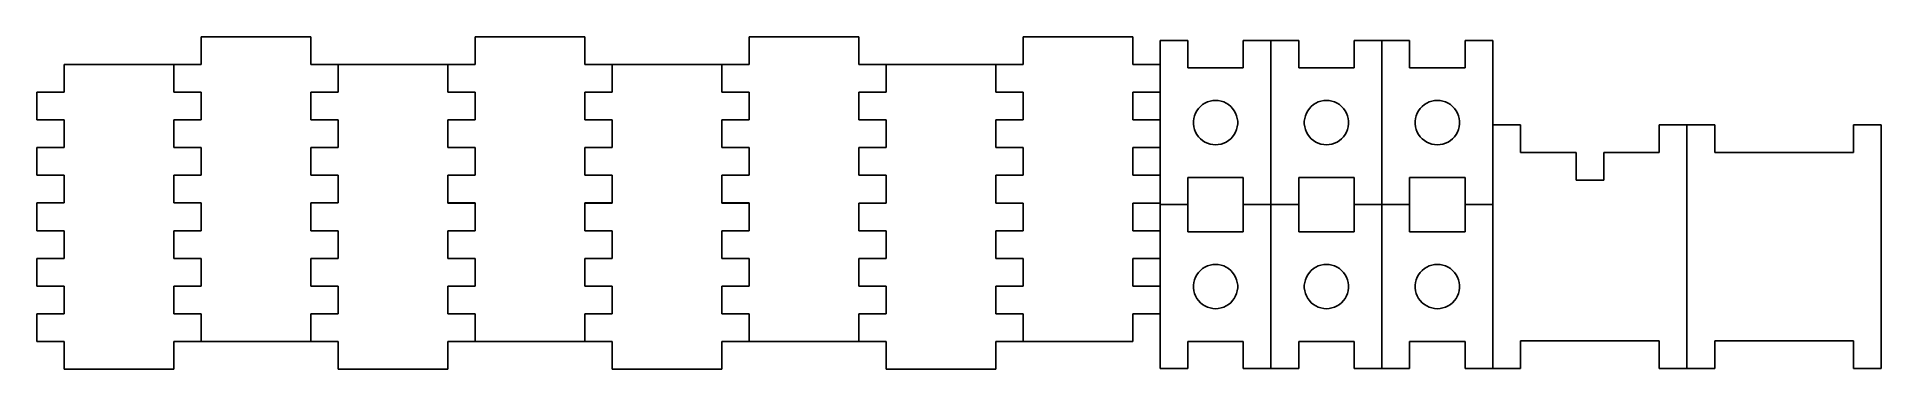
# Model space of a CAD drawing. Extents: x 0 to 333, y 0 to 60.
import ezdxf

# ---------------------------------------------------------------- set-up
doc = ezdxf.new("R2010")
doc.units = 0
doc.layers.add('Layer_1', color=7, linetype='CONTINUOUS')

msp = doc.modelspace()

# ---------------------------------------------------------------- linework, layer by layer
at = {"layer": 'Layer_1', "color": 7}
for p, q in [((29.741111, 55.141115), (29.741111, 60.141134)), ((29.741111, 60.141134), (49.541111, 60.141134)), ((49.541111, 60.141134), (49.541111, 55.141115)), ((79.141111, 55.141087), (79.141111, 60.141105)), ((79.141111, 60.141105), (98.941111, 60.141105)), ((98.941111, 60.141105), (98.941111, 55.141087)), ((128.541108, 55.141087), (128.541108, 60.141105)), ((128.541108, 60.141105), (148.341108, 60.141105)), ((148.341108, 60.141105), (148.341108, 55.141087)), ((177.941111, 55.141059), (177.941111, 60.141077)), ((177.941111, 60.141077), (197.741111, 60.141077)), ((197.741111, 60.141077), (197.741111, 55.141059)), ((202.641115, 59.458826), (207.641134, 59.458826)), ((202.641115, 29.858826), (202.641115, 59.458826)), ((207.641134, 59.458826), (207.641134, 54.558826)), ((217.641114, 54.558826), (217.641114, 59.458826)), ((217.641114, 59.458826), (222.641132, 59.458826)), ((222.641132, 59.458826), (222.641132, 29.858826)), ((222.641132, 59.458823), (227.64115, 59.458823)), ((222.641132, 29.858823), (222.641132, 59.458823)), ((227.64115, 59.458823), (227.64115, 54.558823)), ((237.64113, 54.558823), (237.64113, 59.458823)), ((237.64113, 59.458823), (242.641148, 59.458823)), ((242.641148, 59.458823), (242.641148, 29.858823)), ((242.641148, 59.45882), (247.641166, 59.45882)), ((242.641148, 29.85882), (242.641148, 59.45882)), ((247.641166, 59.45882), (247.641166, 54.55882)), ((257.641146, 54.55882), (257.641146, 59.45882)), ((257.641146, 59.45882), (262.641165, 59.45882)), ((262.641165, 59.45882), (262.641165, 29.85882)), ((5.041111, 50.141125), (5.041111, 55.141144)), ((5.041111, 55.141144), (24.841111, 55.141144)), ((24.841111, 55.141144), (24.841111, 50.141125)), ((24.841111, 50.141125), (24.841111, 55.141115)), ((24.841111, 55.141115), (29.741111, 55.141115)), ((49.541111, 55.141115), (54.441111, 55.141115)), ((54.441111, 55.141115), (54.441111, 50.141125)), ((54.441113, 50.141097), (54.441113, 55.141115)), ((54.441113, 55.141115), (74.241112, 55.141115)), ((74.241111, 50.141097), (74.241111, 55.141087)), ((74.241111, 55.141087), (79.141111, 55.141087)), ((74.241112, 55.141115), (74.241112, 50.141097)), ((98.941111, 55.141087), (103.841111, 55.141087)), ((103.84111, 50.141097), (103.84111, 55.141115)), ((103.84111, 55.141115), (123.64111, 55.141115)), ((103.841111, 55.141087), (103.841111, 50.141097)), ((123.641108, 50.141097), (123.641108, 55.141087)), ((123.641108, 55.141087), (128.541108, 55.141087)), ((123.64111, 55.141115), (123.64111, 50.141097)), ((148.341108, 55.141087), (153.241108, 55.141087)), ((153.241108, 55.141087), (153.241108, 50.141097)), ((153.241113, 50.141069), (153.241113, 55.141087)), ((153.241113, 55.141087), (173.041112, 55.141087)), ((173.041111, 50.141069), (173.041111, 55.141059)), ((173.041111, 55.141059), (177.941111, 55.141059)), ((173.041112, 55.141087), (173.041112, 50.141069)), ((197.741111, 55.141059), (202.641111, 55.141059)), ((202.641111, 55.141059), (202.641111, 50.141069)), ((207.641134, 54.558826), (217.641114, 54.558826)), ((227.64115, 54.558823), (237.64113, 54.558823)), ((247.641166, 54.55882), (257.641146, 54.55882)), ((0.141111, 45.141135), (0.141111, 50.141125)), ((0.141111, 50.141125), (5.041111, 50.141125)), ((24.841111, 50.141125), (29.741111, 50.141125)), ((29.741111, 50.141125), (24.841111, 50.141125)), ((29.741111, 50.141125), (29.741111, 45.141135)), ((29.741111, 45.141107), (29.741111, 50.141125)), ((54.441111, 50.141125), (49.541111, 50.141125)), ((49.541111, 50.141125), (49.541111, 45.141107)), ((49.541112, 45.141107), (49.541112, 50.141097)), ((49.541112, 50.141097), (54.441113, 50.141097)), ((79.141111, 50.141097), (74.241111, 50.141097)), ((74.241112, 50.141097), (79.141113, 50.141097)), ((79.141111, 45.141079), (79.141111, 50.141097)), ((79.141113, 50.141097), (79.141113, 45.141107)), ((98.94111, 45.141107), (98.94111, 50.141097)), ((98.94111, 50.141097), (103.84111, 50.141097)), ((103.841111, 50.141097), (98.941111, 50.141097)), ((98.941111, 50.141097), (98.941111, 45.141079)), ((128.541108, 50.141097), (123.641108, 50.141097)), ((123.64111, 50.141097), (128.54111, 50.141097)), ((128.541108, 45.141079), (128.541108, 50.141097)), ((128.54111, 50.141097), (128.54111, 45.141107)), ((153.241108, 50.141097), (148.341108, 50.141097)), ((148.341108, 50.141097), (148.341108, 45.141079)), ((148.341112, 45.141079), (148.341112, 50.141069)), ((148.341112, 50.141069), (153.241113, 50.141069)), ((177.941111, 50.141069), (173.041111, 50.141069)), ((173.041112, 50.141069), (177.941113, 50.141069)), ((177.941111, 45.141051), (177.941111, 50.141069)), ((177.941113, 50.141069), (177.941113, 45.141079)), ((202.641111, 50.141069), (197.741111, 50.141069)), ((197.741111, 50.141069), (197.741111, 45.141051)), ((209.022132, 46.361826), (209.264109, 46.801826)), ((209.264109, 46.801826), (209.559116, 47.208826)), ((209.559116, 47.208826), (209.903116, 47.574826)), ((209.903116, 47.574826), (210.290128, 47.894826)), ((210.290128, 47.894826), (210.71411, 48.163826)), ((210.71411, 48.163826), (211.169109, 48.377826)), ((211.169109, 48.377826), (211.646121, 48.532826)), ((211.646121, 48.532826), (212.140123, 48.626826)), ((212.140123, 48.626826), (212.641124, 48.658826)), ((212.641124, 48.658826), (213.142124, 48.626826)), ((213.142124, 48.626826), (213.636126, 48.532826)), ((213.636126, 48.532826), (214.11311, 48.377826)), ((214.11311, 48.377826), (214.568109, 48.163826)), ((214.568109, 48.163826), (214.992119, 47.894826)), ((214.992119, 47.894826), (215.379131, 47.574826)), ((215.379131, 47.574826), (215.723131, 47.208826)), ((215.723131, 47.208826), (216.01811, 46.801826)), ((216.01811, 46.801826), (216.260116, 46.361826)), ((229.022148, 46.361823), (229.264125, 46.801823)), ((229.264125, 46.801823), (229.559132, 47.208823)), ((229.559132, 47.208823), (229.903133, 47.574823)), ((229.903133, 47.574823), (230.290144, 47.894823)), ((230.290144, 47.894823), (230.714127, 48.163823)), ((230.714127, 48.163823), (231.169125, 48.377823)), ((231.169125, 48.377823), (231.646137, 48.532823)), ((231.646137, 48.532823), (232.140139, 48.626823)), ((232.140139, 48.626823), (232.64114, 48.658823)), ((232.64114, 48.658823), (233.142141, 48.626823)), ((233.142141, 48.626823), (233.636143, 48.532823)), ((233.636143, 48.532823), (234.113126, 48.377823)), ((234.113126, 48.377823), (234.568125, 48.163823)), ((234.568125, 48.163823), (234.992136, 47.894823)), ((234.992136, 47.894823), (235.379147, 47.574823)), ((235.379147, 47.574823), (235.723148, 47.208823)), ((235.723148, 47.208823), (236.018126, 46.801823)), ((236.018126, 46.801823), (236.260132, 46.361823)), ((249.022164, 46.36182), (249.264142, 46.80182)), ((249.264142, 46.80182), (249.559149, 47.20882)), ((249.559149, 47.20882), (249.903149, 47.57482)), ((249.903149, 47.57482), (250.290161, 47.89482)), ((250.290161, 47.89482), (250.714143, 48.16382)), ((250.714143, 48.16382), (251.169142, 48.37782)), ((251.169142, 48.37782), (251.646154, 48.53282)), ((251.646154, 48.53282), (252.140156, 48.626821)), ((252.140156, 48.626821), (252.641156, 48.65882)), ((252.641156, 48.65882), (253.142157, 48.626821)), ((253.142157, 48.626821), (253.636159, 48.53282)), ((253.636159, 48.53282), (254.113143, 48.37782)), ((254.113143, 48.37782), (254.568142, 48.16382)), ((254.568142, 48.16382), (254.992152, 47.89482)), ((254.992152, 47.89482), (255.379164, 47.57482)), ((255.379164, 47.57482), (255.723164, 47.20882)), ((255.723164, 47.20882), (256.018143, 46.80182)), ((256.018143, 46.80182), (256.260148, 46.36182)), ((5.041111, 45.141135), (0.141111, 45.141135)), ((5.041111, 40.141117), (5.041111, 45.141135)), ((29.741111, 45.141135), (24.841111, 45.141135)), ((24.841111, 45.141135), (24.841111, 40.141117)), ((24.841111, 40.141117), (24.841111, 45.141107)), ((24.841111, 45.141107), (29.741111, 45.141107)), ((49.541111, 45.141107), (54.441111, 45.141107)), ((54.441113, 45.141107), (49.541112, 45.141107)), ((54.441111, 45.141107), (54.441111, 40.141117)), ((54.441113, 40.141089), (54.441113, 45.141107)), ((74.241111, 40.141089), (74.241111, 45.141079)), ((74.241111, 45.141079), (79.141111, 45.141079)), ((79.141113, 45.141107), (74.241112, 45.141107)), ((74.241112, 45.141107), (74.241112, 40.141089)), ((103.84111, 45.141107), (98.94111, 45.141107)), ((98.941111, 45.141079), (103.841111, 45.141079)), ((103.84111, 40.141089), (103.84111, 45.141107)), ((103.841111, 45.141079), (103.841111, 40.141089)), ((123.641108, 40.141089), (123.641108, 45.141079)), ((123.641108, 45.141079), (128.541108, 45.141079)), ((128.54111, 45.141107), (123.64111, 45.141107)), ((123.64111, 45.141107), (123.64111, 40.141089)), ((148.341108, 45.141079), (153.241108, 45.141079)), ((153.241113, 45.141079), (148.341112, 45.141079)), ((153.241108, 45.141079), (153.241108, 40.141089)), ((153.241113, 40.141061), (153.241113, 45.141079)), ((173.041111, 40.141061), (173.041111, 45.141051)), ((173.041111, 45.141051), (177.941111, 45.141051)), ((177.941113, 45.141079), (173.041112, 45.141079)), ((173.041112, 45.141079), (173.041112, 40.141061)), ((197.741111, 45.141051), (202.641111, 45.141051)), ((202.641111, 45.141051), (202.641111, 40.141061)), ((208.649118, 44.909826), (208.71211, 45.408826)), ((208.649118, 44.407826), (208.649118, 44.909826)), ((208.71211, 43.908826), (208.649118, 44.407826)), ((208.71211, 45.408826), (208.837135, 45.894826)), ((208.837135, 43.422826), (208.71211, 43.908826)), ((208.837135, 45.894826), (209.022132, 46.361826)), ((209.022132, 42.955826), (208.837135, 43.422826)), ((216.260116, 46.361826), (216.445112, 45.894826)), ((216.445112, 43.422826), (216.260116, 42.955826)), ((216.445112, 45.894826), (216.570108, 45.408826)), ((216.570108, 43.908826), (216.445112, 43.422826)), ((216.570108, 45.408826), (216.633129, 44.909826)), ((216.633129, 44.407826), (216.570108, 43.908826)), ((216.633129, 44.909826), (216.633129, 44.407826)), ((228.649135, 44.909823), (228.712127, 45.408823)), ((228.649135, 44.407823), (228.649135, 44.909823)), ((228.712127, 43.908823), (228.649135, 44.407823)), ((228.712127, 45.408823), (228.837151, 45.894823)), ((228.837151, 43.422823), (228.712127, 43.908823)), ((228.837151, 45.894823), (229.022148, 46.361823)), ((229.022148, 42.955823), (228.837151, 43.422823)), ((236.260132, 46.361823), (236.445129, 45.894823)), ((236.445129, 43.422823), (236.260132, 42.955823)), ((236.445129, 45.894823), (236.570125, 45.408823)), ((236.570125, 43.908823), (236.445129, 43.422823)), ((236.570125, 45.408823), (236.633145, 44.909823)), ((236.633145, 44.407823), (236.570125, 43.908823)), ((236.633145, 44.909823), (236.633145, 44.407823)), ((248.649151, 44.90982), (248.712143, 45.40882)), ((248.649151, 44.40782), (248.649151, 44.90982)), ((248.712143, 43.90882), (248.649151, 44.40782)), ((248.712143, 45.40882), (248.837168, 45.89482)), ((248.837168, 43.42282), (248.712143, 43.90882)), ((248.837168, 45.89482), (249.022164, 46.36182)), ((249.022164, 42.95582), (248.837168, 43.42282)), ((256.260148, 46.36182), (256.445145, 45.89482)), ((256.445145, 43.42282), (256.260148, 42.95582)), ((256.445145, 45.89482), (256.570141, 45.40882)), ((256.570141, 43.90882), (256.445145, 43.42282)), ((256.570141, 45.40882), (256.633162, 44.90982)), ((256.633162, 44.40782), (256.570141, 43.90882)), ((256.633162, 44.90982), (256.633162, 44.40782)), ((262.641164, 0.258823), (262.641164, 44.258834)), ((262.641164, 44.258834), (267.641163, 44.258834)), ((267.641163, 44.258834), (267.641163, 39.258835)), ((292.641164, 39.258835), (292.641164, 44.258834)), ((292.641164, 44.258834), (297.641164, 44.258834)), ((297.641158, 0.258823), (297.641158, 44.258834)), ((297.641158, 44.258834), (302.641158, 44.258834)), ((297.641164, 44.258834), (297.641164, 0.258823)), ((302.641158, 44.258834), (302.641158, 39.258835)), ((327.641159, 39.258835), (327.641159, 44.258834)), ((327.641159, 44.258834), (332.641158, 44.258834)), ((332.641158, 44.258834), (332.641158, 0.258823)), ((0.141111, 35.141127), (0.141111, 40.141117)), ((0.141111, 40.141117), (5.041111, 40.141117)), ((24.841111, 40.141117), (29.741111, 40.141117)), ((29.741111, 40.141117), (24.841111, 40.141117)), ((29.741111, 40.141117), (29.741111, 35.141127)), ((29.741111, 35.141127), (29.741111, 40.141117)), ((54.441111, 40.141117), (49.541111, 40.141117)), ((49.541111, 40.141117), (49.541111, 35.141127)), ((49.541112, 35.141099), (49.541112, 40.141089)), ((49.541112, 40.141089), (54.441113, 40.141089)), ((79.141111, 40.141089), (74.241111, 40.141089)), ((74.241112, 40.141089), (79.141113, 40.141089)), ((79.141111, 35.141099), (79.141111, 40.141089)), ((79.141113, 40.141089), (79.141113, 35.141099)), ((98.94111, 35.141099), (98.94111, 40.141089)), ((98.94111, 40.141089), (103.84111, 40.141089)), ((103.841111, 40.141089), (98.941111, 40.141089)), ((98.941111, 40.141089), (98.941111, 35.141099)), ((128.541108, 40.141089), (123.641108, 40.141089)), ((123.64111, 40.141089), (128.54111, 40.141089)), ((128.541108, 35.141099), (128.541108, 40.141089)), ((128.54111, 40.141089), (128.54111, 35.141099)), ((153.241108, 40.141089), (148.341108, 40.141089)), ((148.341108, 40.141089), (148.341108, 35.141099)), ((148.341112, 35.141071), (148.341112, 40.141061)), ((148.341112, 40.141061), (153.241113, 40.141061)), ((177.941111, 40.141061), (173.041111, 40.141061)), ((173.041112, 40.141061), (177.941113, 40.141061)), ((177.941111, 35.141071), (177.941111, 40.141061)), ((177.941113, 40.141061), (177.941113, 35.141071)), ((202.641111, 40.141061), (197.741111, 40.141061)), ((197.741111, 40.141061), (197.741111, 35.141071)), ((209.264109, 42.515826), (209.022132, 42.955826)), ((209.559116, 42.108826), (209.264109, 42.515826)), ((209.903116, 41.742826), (209.559116, 42.108826)), ((210.290128, 41.422826), (209.903116, 41.742826)), ((210.71411, 41.153826), (210.290128, 41.422826)), ((211.169109, 40.939826), (210.71411, 41.153826)), ((211.646121, 40.784826), (211.169109, 40.939826)), ((212.140123, 40.690826), (211.646121, 40.784826)), ((212.641124, 40.658826), (212.140123, 40.690826)), ((213.142124, 40.690826), (212.641124, 40.658826)), ((213.636126, 40.784826), (213.142124, 40.690826)), ((214.11311, 40.939826), (213.636126, 40.784826)), ((214.568109, 41.153826), (214.11311, 40.939826)), ((214.992119, 41.422826), (214.568109, 41.153826)), ((215.379131, 41.742826), (214.992119, 41.422826)), ((215.723131, 42.108826), (215.379131, 41.742826)), ((216.01811, 42.515826), (215.723131, 42.108826)), ((216.260116, 42.955826), (216.01811, 42.515826)), ((229.264125, 42.515823), (229.022148, 42.955823)), ((229.559132, 42.108823), (229.264125, 42.515823)), ((229.903133, 41.742823), (229.559132, 42.108823)), ((230.290144, 41.422823), (229.903133, 41.742823)), ((230.714127, 41.153823), (230.290144, 41.422823)), ((231.169125, 40.939823), (230.714127, 41.153823)), ((231.646137, 40.784823), (231.169125, 40.939823)), ((232.140139, 40.690823), (231.646137, 40.784823)), ((232.64114, 40.658823), (232.140139, 40.690823)), ((233.142141, 40.690823), (232.64114, 40.658823)), ((233.636143, 40.784823), (233.142141, 40.690823)), ((234.113126, 40.939823), (233.636143, 40.784823)), ((234.568125, 41.153823), (234.113126, 40.939823)), ((234.992136, 41.422823), (234.568125, 41.153823)), ((235.379147, 41.742823), (234.992136, 41.422823)), ((235.723148, 42.108823), (235.379147, 41.742823)), ((236.018126, 42.515823), (235.723148, 42.108823)), ((236.260132, 42.955823), (236.018126, 42.515823)), ((249.264142, 42.51582), (249.022164, 42.95582)), ((249.559149, 42.10882), (249.264142, 42.51582)), ((249.903149, 41.742821), (249.559149, 42.10882)), ((250.290161, 41.42282), (249.903149, 41.742821)), ((250.714143, 41.15382), (250.290161, 41.42282)), ((251.169142, 40.93982), (250.714143, 41.15382)), ((251.646154, 40.78482), (251.169142, 40.93982)), ((252.140156, 40.69082), (251.646154, 40.78482)), ((252.641156, 40.65882), (252.140156, 40.69082)), ((253.142157, 40.69082), (252.641156, 40.65882)), ((253.636159, 40.78482), (253.142157, 40.69082)), ((254.113143, 40.93982), (253.636159, 40.78482)), ((254.568142, 41.15382), (254.113143, 40.93982)), ((254.992152, 41.42282), (254.568142, 41.15382)), ((255.379164, 41.742821), (254.992152, 41.42282)), ((255.723164, 42.10882), (255.379164, 41.742821)), ((256.018143, 42.51582), (255.723164, 42.10882)), ((256.260148, 42.95582), (256.018143, 42.51582)), ((267.641163, 39.258835), (277.641163, 39.258835)), ((277.641163, 39.258835), (277.641163, 34.25884)), ((282.641164, 34.25884), (282.641164, 39.258835)), ((282.641164, 39.258835), (292.641164, 39.258835)), ((302.641158, 39.258835), (327.641159, 39.258835)), ((5.041111, 35.141127), (0.141111, 35.141127)), ((5.041111, 30.141137), (5.041111, 35.141127)), ((29.741111, 35.141127), (24.841111, 35.141127)), ((24.841111, 35.141127), (24.841111, 30.141137)), ((24.841111, 30.141109), (24.841111, 35.141127)), ((24.841111, 35.141127), (29.741111, 35.141127)), ((49.541111, 35.141127), (54.441111, 35.141127)), ((54.441113, 35.141099), (49.541112, 35.141099)), ((54.441111, 35.141127), (54.441111, 30.141109)), ((54.441113, 30.141109), (54.441113, 35.141099)), ((74.241111, 30.141081), (74.241111, 35.141099)), ((74.241111, 35.141099), (79.141111, 35.141099)), ((79.141113, 35.141099), (74.241112, 35.141099)), ((74.241112, 35.141099), (74.241112, 30.141109)), ((103.84111, 35.141099), (98.94111, 35.141099)), ((98.941111, 35.141099), (103.841111, 35.141099)), ((103.84111, 30.141109), (103.84111, 35.141099)), ((103.841111, 35.141099), (103.841111, 30.141081)), ((123.641108, 30.141081), (123.641108, 35.141099)), ((123.641108, 35.141099), (128.541108, 35.141099)), ((128.54111, 35.141099), (123.64111, 35.141099)), ((123.64111, 35.141099), (123.64111, 30.141109)), ((148.341108, 35.141099), (153.241108, 35.141099)), ((153.241113, 35.141071), (148.341112, 35.141071)), ((153.241108, 35.141099), (153.241108, 30.141081)), ((153.241113, 30.141081), (153.241113, 35.141071)), ((173.041111, 30.141052), (173.041111, 35.141071)), ((173.041111, 35.141071), (177.941111, 35.141071)), ((177.941113, 35.141071), (173.041112, 35.141071)), ((173.041112, 35.141071), (173.041112, 30.141081)), ((197.741111, 35.141071), (202.641111, 35.141071)), ((202.641111, 35.141071), (202.641111, 30.141052)), ((217.641114, 34.758826), (207.641134, 34.758826)), ((207.641134, 34.758826), (207.641134, 29.858826)), ((217.641114, 29.858826), (217.641114, 34.758826)), ((237.64113, 34.758823), (227.64115, 34.758823)), ((227.64115, 34.758823), (227.64115, 29.858823)), ((237.64113, 29.858823), (237.64113, 34.758823)), ((257.641146, 34.75882), (247.641166, 34.75882)), ((247.641166, 34.75882), (247.641166, 29.85882)), ((257.641146, 29.85882), (257.641146, 34.75882)), ((277.641163, 34.25884), (282.641164, 34.25884)), ((0.141111, 25.141119), (0.141111, 30.141137)), ((0.141111, 30.141137), (5.041111, 30.141137)), ((24.841111, 30.141137), (29.741111, 30.141137)), ((29.741111, 30.141109), (24.841111, 30.141109)), ((29.741111, 30.141137), (29.741111, 25.141119)), ((29.741111, 25.141119), (29.741111, 30.141109)), ((54.441111, 30.141109), (49.541111, 30.141109)), ((49.541111, 30.141109), (49.541111, 25.141119)), ((49.541112, 25.141091), (49.541112, 30.141109)), ((49.541112, 30.141109), (54.441113, 30.141109)), ((79.141111, 30.141081), (74.241111, 30.141081)), ((74.241112, 30.141109), (79.141113, 30.141109)), ((79.141111, 25.141091), (79.141111, 30.141081)), ((79.141113, 30.141109), (79.141113, 25.141091)), ((98.94111, 25.141091), (98.94111, 30.141109)), ((98.94111, 30.141109), (103.84111, 30.141109)), ((103.841111, 30.141081), (98.941111, 30.141081)), ((98.941111, 30.141081), (98.941111, 25.141091)), ((128.541108, 30.141081), (123.641108, 30.141081)), ((123.64111, 30.141109), (128.54111, 30.141109)), ((128.541108, 25.141091), (128.541108, 30.141081)), ((128.54111, 30.141109), (128.54111, 25.141091)), ((153.241108, 30.141081), (148.341108, 30.141081)), ((148.341108, 30.141081), (148.341108, 25.141091)), ((148.341112, 25.141062), (148.341112, 30.141081)), ((148.341112, 30.141081), (153.241113, 30.141081)), ((177.941111, 30.141052), (173.041111, 30.141052)), ((173.041112, 30.141081), (177.941113, 30.141081)), ((177.941111, 25.141062), (177.941111, 30.141052)), ((177.941113, 30.141081), (177.941113, 25.141062)), ((202.641111, 30.141052), (197.741111, 30.141052)), ((197.741111, 30.141052), (197.741111, 25.141062)), ((202.641115, 29.858829), (207.641134, 29.858829)), ((202.641115, 0.258829), (202.641115, 29.858829)), ((207.641134, 29.858826), (202.641115, 29.858826)), ((207.641134, 29.858829), (207.641134, 24.958829)), ((217.641114, 24.958829), (217.641114, 29.858829)), ((217.641114, 29.858829), (222.641132, 29.858829)), ((222.641132, 29.858826), (217.641114, 29.858826)), ((222.641132, 29.858829), (222.641132, 0.258829)), ((222.641132, 29.858826), (227.64115, 29.858826)), ((222.641132, 0.258826), (222.641132, 29.858826)), ((227.64115, 29.858823), (222.641132, 29.858823)), ((227.64115, 29.858826), (227.64115, 24.958826)), ((237.64113, 24.958826), (237.64113, 29.858826)), ((237.64113, 29.858826), (242.641148, 29.858826)), ((242.641148, 29.858823), (237.64113, 29.858823)), ((242.641148, 29.858826), (242.641148, 0.258826)), ((242.641148, 29.858823), (247.641166, 29.858823)), ((242.641148, 0.258823), (242.641148, 29.858823)), ((247.641166, 29.85882), (242.641148, 29.85882)), ((247.641166, 29.858823), (247.641166, 24.958823)), ((257.641146, 24.958823), (257.641146, 29.858823)), ((257.641146, 29.858823), (262.641165, 29.858823)), ((262.641165, 29.85882), (257.641146, 29.85882)), ((262.641165, 29.858823), (262.641165, 0.258823)), ((5.041111, 25.141119), (0.141111, 25.141119)), ((5.041111, 20.141129), (5.041111, 25.141119)), ((29.741111, 25.141119), (24.841111, 25.141119)), ((24.841111, 25.141119), (24.841111, 20.141129)), ((24.841111, 20.141129), (24.841111, 25.141119)), ((24.841111, 25.141119), (29.741111, 25.141119)), ((49.541111, 25.141119), (54.441111, 25.141119)), ((54.441113, 25.141091), (49.541112, 25.141091)), ((54.441111, 25.141119), (54.441111, 20.141129)), ((54.441113, 20.141101), (54.441113, 25.141091)), ((74.241111, 20.141101), (74.241111, 25.141091)), ((74.241111, 25.141091), (79.141111, 25.141091)), ((79.141113, 25.141091), (74.241112, 25.141091)), ((74.241112, 25.141091), (74.241112, 20.141101)), ((103.84111, 25.141091), (98.94111, 25.141091)), ((98.941111, 25.141091), (103.841111, 25.141091)), ((103.84111, 20.141101), (103.84111, 25.141091)), ((103.841111, 25.141091), (103.841111, 20.141101)), ((123.641108, 20.141101), (123.641108, 25.141091)), ((123.641108, 25.141091), (128.541108, 25.141091)), ((128.54111, 25.141091), (123.64111, 25.141091)), ((123.64111, 25.141091), (123.64111, 20.141101)), ((148.341108, 25.141091), (153.241108, 25.141091)), ((153.241113, 25.141062), (148.341112, 25.141062)), ((153.241108, 25.141091), (153.241108, 20.141101)), ((153.241113, 20.141072), (153.241113, 25.141062)), ((173.041111, 20.141072), (173.041111, 25.141062)), ((173.041111, 25.141062), (177.941111, 25.141062)), ((177.941113, 25.141062), (173.041112, 25.141062)), ((173.041112, 25.141062), (173.041112, 20.141072)), ((197.741111, 25.141062), (202.641111, 25.141062)), ((202.641111, 25.141062), (202.641111, 20.141072)), ((207.641134, 24.958829), (217.641114, 24.958829)), ((227.64115, 24.958826), (237.64113, 24.958826)), ((247.641166, 24.958823), (257.641146, 24.958823)), ((0.141111, 15.141139), (0.141111, 20.141129)), ((0.141111, 20.141129), (5.041111, 20.141129)), ((24.841111, 20.141129), (29.741111, 20.141129)), ((29.741111, 20.141129), (24.841111, 20.141129)), ((29.741111, 20.141129), (29.741111, 15.141139)), ((29.741111, 15.141119), (29.741111, 20.141129)), ((54.441111, 20.141129), (49.541111, 20.141129)), ((49.541111, 20.141129), (49.541111, 15.141119)), ((49.541112, 15.141111), (49.541112, 20.141101)), ((49.541112, 20.141101), (54.441113, 20.141101)), ((79.141111, 20.141101), (74.241111, 20.141101)), ((74.241112, 20.141101), (79.141113, 20.141101)), ((79.141111, 15.141091), (79.141111, 20.141101)), ((79.141113, 20.141101), (79.141113, 15.141111)), ((98.94111, 15.141111), (98.94111, 20.141101)), ((98.94111, 20.141101), (103.84111, 20.141101)), ((103.841111, 20.141101), (98.941111, 20.141101)), ((98.941111, 20.141101), (98.941111, 15.141091)), ((128.541108, 20.141101), (123.641108, 20.141101)), ((123.64111, 20.141101), (128.54111, 20.141101)), ((128.541108, 15.141091), (128.541108, 20.141101)), ((128.54111, 20.141101), (128.54111, 15.141111)), ((153.241108, 20.141101), (148.341108, 20.141101)), ((148.341108, 20.141101), (148.341108, 15.141091)), ((148.341112, 15.141082), (148.341112, 20.141072)), ((148.341112, 20.141072), (153.241113, 20.141072)), ((177.941111, 20.141072), (173.041111, 20.141072)), ((173.041112, 20.141072), (177.941113, 20.141072)), ((177.941111, 15.141063), (177.941111, 20.141072)), ((177.941113, 20.141072), (177.941113, 15.141082)), ((202.641111, 20.141072), (197.741111, 20.141072)), ((197.741111, 20.141072), (197.741111, 15.141063)), ((208.837135, 16.294829), (209.022132, 16.761829)), ((209.022132, 16.761829), (209.264109, 17.201829)), ((209.264109, 17.201829), (209.559116, 17.608829)), ((209.559116, 17.608829), (209.903116, 17.974829)), ((209.903116, 17.974829), (210.290128, 18.294829)), ((210.290128, 18.294829), (210.71411, 18.563829)), ((210.71411, 18.563829), (211.169109, 18.777829)), ((211.169109, 18.777829), (211.646121, 18.932829)), ((211.646121, 18.932829), (212.140123, 19.026829)), ((212.140123, 19.026829), (212.641124, 19.058829)), ((212.641124, 19.058829), (213.142124, 19.026829)), ((213.142124, 19.026829), (213.636126, 18.932829)), ((213.636126, 18.932829), (214.11311, 18.777829)), ((214.11311, 18.777829), (214.568109, 18.563829)), ((214.568109, 18.563829), (214.992119, 18.294829)), ((214.992119, 18.294829), (215.379131, 17.974829)), ((215.379131, 17.974829), (215.723131, 17.608829)), ((215.723131, 17.608829), (216.01811, 17.201829)), ((216.01811, 17.201829), (216.260116, 16.761829)), ((216.260116, 16.761829), (216.445112, 16.294829)), ((228.837151, 16.294826), (229.022148, 16.761826)), ((229.022148, 16.761826), (229.264125, 17.201826)), ((229.264125, 17.201826), (229.559132, 17.608826)), ((229.559132, 17.608826), (229.903133, 17.974826)), ((229.903133, 17.974826), (230.290144, 18.294826)), ((230.290144, 18.294826), (230.714127, 18.563826)), ((230.714127, 18.563826), (231.169125, 18.777826)), ((231.169125, 18.777826), (231.646137, 18.932826)), ((231.646137, 18.932826), (232.140139, 19.026826)), ((232.140139, 19.026826), (232.64114, 19.058826)), ((232.64114, 19.058826), (233.142141, 19.026826)), ((233.142141, 19.026826), (233.636143, 18.932826)), ((233.636143, 18.932826), (234.113126, 18.777826)), ((234.113126, 18.777826), (234.568125, 18.563826)), ((234.568125, 18.563826), (234.992136, 18.294826)), ((234.992136, 18.294826), (235.379147, 17.974826)), ((235.379147, 17.974826), (235.723148, 17.608826)), ((235.723148, 17.608826), (236.018126, 17.201826)), ((236.018126, 17.201826), (236.260132, 16.761826)), ((236.260132, 16.761826), (236.445129, 16.294826)), ((248.837168, 16.294823), (249.022164, 16.761823)), ((249.022164, 16.761823), (249.264142, 17.201823)), ((249.264142, 17.201823), (249.559149, 17.608823)), ((249.559149, 17.608823), (249.903149, 17.974823)), ((249.903149, 17.974823), (250.290161, 18.294823)), ((250.290161, 18.294823), (250.714143, 18.563823)), ((250.714143, 18.563823), (251.169142, 18.777823)), ((251.169142, 18.777823), (251.646154, 18.932823)), ((251.646154, 18.932823), (252.140156, 19.026823)), ((252.140156, 19.026823), (252.641156, 19.058823)), ((252.641156, 19.058823), (253.142157, 19.026823)), ((253.142157, 19.026823), (253.636159, 18.932823)), ((253.636159, 18.932823), (254.113143, 18.777823)), ((254.113143, 18.777823), (254.568142, 18.563823)), ((254.568142, 18.563823), (254.992152, 18.294823)), ((254.992152, 18.294823), (255.379164, 17.974823)), ((255.379164, 17.974823), (255.723164, 17.608823)), ((255.723164, 17.608823), (256.018143, 17.201823)), ((256.018143, 17.201823), (256.260148, 16.761823)), ((256.260148, 16.761823), (256.445145, 16.294823)), ((5.041111, 15.141139), (0.141111, 15.141139)), ((5.041111, 10.141129), (5.041111, 15.141139)), ((29.741111, 15.141139), (24.841111, 15.141139)), ((24.841111, 15.141139), (24.841111, 10.141129)), ((24.841111, 10.141118), (24.841111, 15.141119)), ((24.841111, 15.141119), (29.741111, 15.141119)), ((49.541111, 15.141119), (54.441111, 15.141119)), ((54.441113, 15.141111), (49.541112, 15.141111)), ((54.441111, 15.141119), (54.441111, 10.141118)), ((54.441113, 10.141101), (54.441113, 15.141111)), ((74.241111, 10.14109), (74.241111, 15.141091)), ((74.241111, 15.141091), (79.141111, 15.141091)), ((79.141113, 15.141111), (74.241112, 15.141111)), ((74.241112, 15.141111), (74.241112, 10.141101)), ((103.84111, 15.141111), (98.94111, 15.141111)), ((98.941111, 15.141091), (103.841111, 15.141091)), ((103.84111, 10.141101), (103.84111, 15.141111)), ((103.841111, 15.141091), (103.841111, 10.14109)), ((123.641108, 10.14109), (123.641108, 15.141091)), ((123.641108, 15.141091), (128.541108, 15.141091)), ((128.54111, 15.141111), (123.64111, 15.141111)), ((123.64111, 15.141111), (123.64111, 10.141101)), ((148.341108, 15.141091), (153.241108, 15.141091)), ((153.241113, 15.141082), (148.341112, 15.141082)), ((153.241108, 15.141091), (153.241108, 10.14109)), ((153.241113, 10.141073), (153.241113, 15.141082)), ((173.041111, 10.141061), (173.041111, 15.141063)), ((173.041111, 15.141063), (177.941111, 15.141063)), ((177.941113, 15.141082), (173.041112, 15.141082)), ((173.041112, 15.141082), (173.041112, 10.141073)), ((197.741111, 15.141063), (202.641111, 15.141063)), ((202.641111, 15.141063), (202.641111, 10.141061)), ((208.649118, 15.309829), (208.71211, 15.808829)), ((208.649118, 14.807829), (208.649118, 15.309829)), ((208.71211, 14.308829), (208.649118, 14.807829)), ((208.71211, 15.808829), (208.837135, 16.294829)), ((208.837135, 13.822829), (208.71211, 14.308829)), ((209.022132, 13.355829), (208.837135, 13.822829)), ((209.264109, 12.915829), (209.022132, 13.355829)), ((216.260116, 13.355829), (216.01811, 12.915829)), ((216.445112, 13.822829), (216.260116, 13.355829)), ((216.445112, 16.294829), (216.570108, 15.808829)), ((216.570108, 14.308829), (216.445112, 13.822829)), ((216.570108, 15.808829), (216.633129, 15.309829)), ((216.633129, 14.807829), (216.570108, 14.308829)), ((216.633129, 15.309829), (216.633129, 14.807829)), ((228.649135, 15.309826), (228.712127, 15.808826)), ((228.649135, 14.807826), (228.649135, 15.309826)), ((228.712127, 14.308826), (228.649135, 14.807826)), ((228.712127, 15.808826), (228.837151, 16.294826)), ((228.837151, 13.822826), (228.712127, 14.308826)), ((229.022148, 13.355826), (228.837151, 13.822826)), ((229.264125, 12.915826), (229.022148, 13.355826)), ((236.260132, 13.355826), (236.018126, 12.915826)), ((236.445129, 13.822826), (236.260132, 13.355826)), ((236.445129, 16.294826), (236.570125, 15.808826)), ((236.570125, 14.308826), (236.445129, 13.822826)), ((236.570125, 15.808826), (236.633145, 15.309826)), ((236.633145, 14.807826), (236.570125, 14.308826)), ((236.633145, 15.309826), (236.633145, 14.807826)), ((248.649151, 15.309823), (248.712143, 15.808823)), ((248.649151, 14.807823), (248.649151, 15.309823)), ((248.712143, 14.308823), (248.649151, 14.807823)), ((248.712143, 15.808823), (248.837168, 16.294823)), ((248.837168, 13.822823), (248.712143, 14.308823)), ((249.022164, 13.355823), (248.837168, 13.822823)), ((249.264142, 12.915823), (249.022164, 13.355823)), ((256.260148, 13.355823), (256.018143, 12.915823)), ((256.445145, 13.822823), (256.260148, 13.355823)), ((256.445145, 16.294823), (256.570141, 15.808823)), ((256.570141, 14.308823), (256.445145, 13.822823)), ((256.570141, 15.808823), (256.633162, 15.309823)), ((256.633162, 14.807823), (256.570141, 14.308823)), ((256.633162, 15.309823), (256.633162, 14.807823)), ((0.141111, 5.141128), (0.141111, 10.141129)), ((0.141111, 10.141129), (5.041111, 10.141129)), ((24.841111, 10.141129), (29.741111, 10.141129)), ((29.741111, 10.141118), (24.841111, 10.141118)), ((29.741111, 10.141129), (29.741111, 5.141128)), ((29.741111, 5.141119), (29.741111, 10.141118)), ((54.441111, 10.141118), (49.541111, 10.141118)), ((49.541111, 10.141118), (49.541111, 5.141119)), ((49.541112, 5.1411), (49.541112, 10.141101)), ((49.541112, 10.141101), (54.441113, 10.141101)), ((79.141111, 10.14109), (74.241111, 10.14109)), ((74.241112, 10.141101), (79.141113, 10.141101)), ((79.141111, 5.141091), (79.141111, 10.14109)), ((79.141113, 10.141101), (79.141113, 5.1411)), ((98.94111, 5.1411), (98.94111, 10.141101)), ((98.94111, 10.141101), (103.84111, 10.141101)), ((103.841111, 10.14109), (98.941111, 10.14109)), ((98.941111, 10.14109), (98.941111, 5.141091)), ((128.541108, 10.14109), (123.641108, 10.14109)), ((123.64111, 10.141101), (128.54111, 10.141101)), ((128.541108, 5.141091), (128.541108, 10.14109)), ((128.54111, 10.141101), (128.54111, 5.1411)), ((153.241108, 10.14109), (148.341108, 10.14109)), ((148.341108, 10.14109), (148.341108, 5.141091)), ((148.341112, 5.141071), (148.341112, 10.141073)), ((148.341112, 10.141073), (153.241113, 10.141073)), ((177.941111, 10.141061), (173.041111, 10.141061)), ((173.041112, 10.141073), (177.941113, 10.141073)), ((177.941111, 5.141063), (177.941111, 10.141061)), ((177.941113, 10.141073), (177.941113, 5.141071)), ((202.641111, 10.141061), (197.741111, 10.141061)), ((197.741111, 10.141061), (197.741111, 5.141063)), ((209.559116, 12.508829), (209.264109, 12.915829)), ((209.903116, 12.142829), (209.559116, 12.508829)), ((210.290128, 11.822829), (209.903116, 12.142829)), ((210.71411, 11.553829), (210.290128, 11.822829)), ((211.169109, 11.339829), (210.71411, 11.553829)), ((211.646121, 11.184829), (211.169109, 11.339829)), ((212.140123, 11.090829), (211.646121, 11.184829)), ((212.641124, 11.058829), (212.140123, 11.090829)), ((213.142124, 11.090829), (212.641124, 11.058829)), ((213.636126, 11.184829), (213.142124, 11.090829)), ((214.11311, 11.339829), (213.636126, 11.184829)), ((214.568109, 11.553829), (214.11311, 11.339829)), ((214.992119, 11.822829), (214.568109, 11.553829)), ((215.379131, 12.142829), (214.992119, 11.822829)), ((215.723131, 12.508829), (215.379131, 12.142829)), ((216.01811, 12.915829), (215.723131, 12.508829)), ((229.559132, 12.508826), (229.264125, 12.915826)), ((229.903133, 12.142826), (229.559132, 12.508826)), ((230.290144, 11.822826), (229.903133, 12.142826)), ((230.714127, 11.553826), (230.290144, 11.822826)), ((231.169125, 11.339826), (230.714127, 11.553826)), ((231.646137, 11.184826), (231.169125, 11.339826)), ((232.140139, 11.090826), (231.646137, 11.184826)), ((232.64114, 11.058826), (232.140139, 11.090826)), ((233.142141, 11.090826), (232.64114, 11.058826)), ((233.636143, 11.184826), (233.142141, 11.090826)), ((234.113126, 11.339826), (233.636143, 11.184826)), ((234.568125, 11.553826), (234.113126, 11.339826)), ((234.992136, 11.822826), (234.568125, 11.553826)), ((235.379147, 12.142826), (234.992136, 11.822826)), ((235.723148, 12.508826), (235.379147, 12.142826)), ((236.018126, 12.915826), (235.723148, 12.508826)), ((249.559149, 12.508823), (249.264142, 12.915823)), ((249.903149, 12.142823), (249.559149, 12.508823)), ((250.290161, 11.822823), (249.903149, 12.142823)), ((250.714143, 11.553823), (250.290161, 11.822823)), ((251.169142, 11.339823), (250.714143, 11.553823)), ((251.646154, 11.184823), (251.169142, 11.339823)), ((252.140156, 11.090823), (251.646154, 11.184823)), ((252.641156, 11.058823), (252.140156, 11.090823)), ((253.142157, 11.090823), (252.641156, 11.058823)), ((253.636159, 11.184823), (253.142157, 11.090823)), ((254.113143, 11.339823), (253.636159, 11.184823)), ((254.568142, 11.553823), (254.113143, 11.339823)), ((254.992152, 11.822823), (254.568142, 11.553823)), ((255.379164, 12.142823), (254.992152, 11.822823)), ((255.723164, 12.508823), (255.379164, 12.142823)), ((256.018143, 12.915823), (255.723164, 12.508823)), ((5.041111, 5.141128), (0.141111, 5.141128)), ((5.041111, 0.141129), (5.041111, 5.141128)), ((29.741111, 5.141128), (24.841111, 5.141128)), ((24.841111, 5.141128), (24.841111, 0.141129)), ((49.541111, 5.141119), (29.741111, 5.141119)), ((54.441113, 5.1411), (49.541112, 5.1411)), ((54.441113, 0.141101), (54.441113, 5.1411)), ((79.141113, 5.1411), (74.241112, 5.1411)), ((74.241112, 5.1411), (74.241112, 0.141101)), ((98.941111, 5.141091), (79.141111, 5.141091)), ((103.84111, 5.1411), (98.94111, 5.1411)), ((103.84111, 0.141101), (103.84111, 5.1411)), ((128.54111, 5.1411), (123.64111, 5.1411)), ((123.64111, 5.1411), (123.64111, 0.141101)), ((148.341108, 5.141091), (128.541108, 5.141091)), ((153.241113, 5.141071), (148.341112, 5.141071)), ((153.241113, 0.141073), (153.241113, 5.141071)), ((177.941113, 5.141071), (173.041112, 5.141071)), ((173.041112, 5.141071), (173.041112, 0.141073)), ((197.741111, 5.141063), (177.941111, 5.141063)), ((217.641114, 5.158829), (207.641134, 5.158829)), ((207.641134, 5.158829), (207.641134, 0.258829)), ((217.641114, 0.258829), (217.641114, 5.158829)), ((237.64113, 5.158826), (227.64115, 5.158826)), ((227.64115, 5.158826), (227.64115, 0.258826)), ((237.64113, 0.258826), (237.64113, 5.158826)), ((257.641146, 5.158823), (247.641166, 5.158823)), ((247.641166, 5.158823), (247.641166, 0.258823)), ((257.641146, 0.258823), (257.641146, 5.158823)), ((292.641164, 5.258841), (267.641163, 5.258841)), ((267.641163, 5.258841), (267.641163, 0.258823)), ((292.641164, 0.258823), (292.641164, 5.258841)), ((327.641159, 5.258841), (302.641158, 5.258841)), ((302.641158, 5.258841), (302.641158, 0.258823)), ((327.641159, 0.258823), (327.641159, 5.258841)), ((24.841111, 0.141129), (5.041111, 0.141129)), ((74.241112, 0.141101), (54.441113, 0.141101)), ((123.64111, 0.141101), (103.84111, 0.141101)), ((173.041112, 0.141073), (153.241113, 0.141073)), ((207.641134, 0.258829), (202.641115, 0.258829)), ((222.641132, 0.258829), (217.641114, 0.258829)), ((227.64115, 0.258826), (222.641132, 0.258826)), ((242.641148, 0.258826), (237.64113, 0.258826)), ((247.641166, 0.258823), (242.641148, 0.258823)), ((262.641165, 0.258823), (257.641146, 0.258823)), ((267.641163, 0.258823), (262.641164, 0.258823)), ((297.641164, 0.258823), (292.641164, 0.258823)), ((302.641158, 0.258823), (297.641158, 0.258823)), ((332.641158, 0.258823), (327.641159, 0.258823))]:
    msp.add_line(p, q, dxfattribs=at)

doc.saveas('drawing.dxf')
